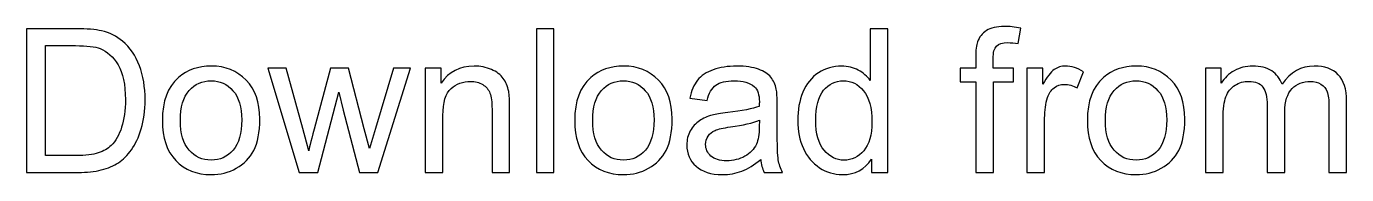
# Model space of a CAD drawing. Header units: millimetres. Extents: x -979 to 741, y -242 to 416.
# Drawn here: x -442.1 to -244.6, y -241.6 to -219.4 of the extents above; entities that cross this region are included whole.
import ezdxf

# ---------------------------------------------------------------- set-up
doc = ezdxf.new("R2010")
doc.units = ezdxf.units.MM
doc.header["$MEASUREMENT"] = 0
doc.layers.add('Layer 1', color=7, linetype='Continuous')

msp = doc.modelspace()

# ---------------------------------------------------------------- linework, layer by layer
at = {"layer": 'Layer 1', "color": 250}
for points, knots in [([(-442.1041, -241.2499), (-442.1041, -241.2499), (-442.1041, -219.7738), (-442.1041, -219.7738), (-442.1041, -219.7738), (-442.1041, -219.7738), (-434.7054, -219.7738), (-434.7054, -219.7738), (-434.7054, -219.7738), (-433.0357, -219.7738), (-431.761, -219.8737), (-430.8811, -220.0787), (-430.8811, -220.0787), (-429.6514, -220.3637), (-428.6015, -220.8786), (-427.7317, -221.6184), (-427.7317, -221.6184), (-426.5969, -222.5783), (-425.7521, -223.798), (-425.1922, -225.2878), (-425.1922, -225.2878), (-424.6273, -226.7775), (-424.3473, -228.4822), (-424.3473, -230.3969), (-424.3473, -230.3969), (-424.3473, -232.0266), (-424.5373, -233.4713), (-424.9172, -234.7311), (-424.9172, -234.7311), (-425.2971, -235.9908), (-425.7871, -237.0357), (-426.3819, -237.8605), (-426.3819, -237.8605), (-426.9818, -238.6854), (-427.6317, -239.3352), (-428.3416, -239.8052), (-428.3416, -239.8052), (-429.0465, -240.2801), (-429.9013, -240.64), (-430.9011, -240.885), (-430.9011, -240.885), (-431.906, -241.1299), (-433.0557, -241.2499), (-434.3555, -241.2499), (-434.3555, -241.2499), (-434.3555, -241.2499), (-442.1041, -241.2499), (-442.1041, -241.2499)], [0, 0, 0, 0, 0.07692308, 0.07692308, 0.07692308, 0.07692308, 0.15384615, 0.15384615, 0.15384615, 0.15384615, 0.23076923, 0.23076923, 0.23076923, 0.23076923, 0.30769231, 0.30769231, 0.30769231, 0.30769231, 0.38461538, 0.38461538, 0.38461538, 0.38461538, 0.46153846, 0.46153846, 0.46153846, 0.46153846, 0.53846154, 0.53846154, 0.53846154, 0.53846154, 0.61538462, 0.61538462, 0.61538462, 0.61538462, 0.69230769, 0.69230769, 0.69230769, 0.69230769, 0.76923077, 0.76923077, 0.76923077, 0.76923077, 0.84615385, 0.84615385, 0.84615385, 0.84615385, 1, 1, 1, 1]), ([(-365.8078, -241.2499), (-365.8078, -241.2499), (-365.8078, -219.7738), (-365.8078, -219.7738), (-365.8078, -219.7738), (-365.8078, -219.7738), (-363.1683, -219.7738), (-363.1683, -219.7738), (-363.1683, -219.7738), (-363.1683, -219.7738), (-363.1683, -241.2499), (-363.1683, -241.2499), (-363.1683, -241.2499), (-363.1683, -241.2499), (-365.8078, -241.2499), (-365.8078, -241.2499)], [0, 0, 0, 0, 0.2, 0.2, 0.2, 0.2, 0.4, 0.4, 0.4, 0.4, 0.6, 0.6, 0.6, 0.6, 1, 1, 1, 1]), ([(-315.6719, -241.2499), (-315.6719, -241.2499), (-315.6719, -239.2753), (-315.6719, -239.2753), (-315.6719, -239.2753), (-316.6567, -240.81), (-318.1064, -241.5798), (-320.0211, -241.5798), (-320.0211, -241.5798), (-321.2609, -241.5798), (-322.4007, -241.2399), (-323.4355, -240.555), (-323.4355, -240.555), (-324.4753, -239.8751), (-325.2801, -238.9203), (-325.855, -237.7005), (-325.855, -237.7005), (-326.4249, -236.4758), (-326.7099, -235.071), (-326.7099, -233.4813), (-326.7099, -233.4813), (-326.7099, -231.9316), (-326.4499, -230.5268), (-325.935, -229.2621), (-325.935, -229.2621), (-325.4151, -228.0023), (-324.6403, -227.0325), (-323.6054, -226.3626), (-323.6054, -226.3626), (-322.5756, -225.6877), (-321.4158, -225.3528), (-320.1411, -225.3528), (-320.1411, -225.3528), (-319.2012, -225.3528), (-318.3664, -225.5527), (-317.6365, -225.9477), (-317.6365, -225.9477), (-316.9066, -226.3426), (-316.3117, -226.8625), (-315.8518, -227.4974), (-315.8518, -227.4974), (-315.8518, -227.4974), (-315.8518, -219.7738), (-315.8518, -219.7738), (-315.8518, -219.7738), (-315.8518, -219.7738), (-313.2123, -219.7738), (-313.2123, -219.7738), (-313.2123, -219.7738), (-313.2123, -219.7738), (-313.2123, -241.2499), (-313.2123, -241.2499), (-313.2123, -241.2499), (-313.2123, -241.2499), (-315.6719, -241.2499), (-315.6719, -241.2499)], [0, 0, 0, 0, 0.06666667, 0.06666667, 0.06666667, 0.06666667, 0.13333333, 0.13333333, 0.13333333, 0.13333333, 0.2, 0.2, 0.2, 0.2, 0.26666667, 0.26666667, 0.26666667, 0.26666667, 0.33333333, 0.33333333, 0.33333333, 0.33333333, 0.4, 0.4, 0.4, 0.4, 0.46666667, 0.46666667, 0.46666667, 0.46666667, 0.53333333, 0.53333333, 0.53333333, 0.53333333, 0.6, 0.6, 0.6, 0.6, 0.66666667, 0.66666667, 0.66666667, 0.66666667, 0.73333333, 0.73333333, 0.73333333, 0.73333333, 0.8, 0.8, 0.8, 0.8, 0.86666667, 0.86666667, 0.86666667, 0.86666667, 1, 1, 1, 1]), ([(-300.0747, -241.2499), (-300.0747, -241.2499), (-300.0747, -227.7223), (-300.0747, -227.7223), (-300.0747, -227.7223), (-300.0747, -227.7223), (-302.4142, -227.7223), (-302.4142, -227.7223), (-302.4142, -227.7223), (-302.4142, -227.7223), (-302.4142, -225.6827), (-302.4142, -225.6827), (-302.4142, -225.6827), (-302.4142, -225.6827), (-300.0747, -225.6827), (-300.0747, -225.6827), (-300.0747, -225.6827), (-300.0747, -225.6827), (-300.0747, -224.033), (-300.0747, -224.033), (-300.0747, -224.033), (-300.0747, -222.9882), (-299.9847, -222.2133), (-299.7997, -221.7084), (-299.7997, -221.7084), (-299.5448, -221.0285), (-299.1048, -220.4736), (-298.465, -220.0487), (-298.465, -220.0487), (-297.8301, -219.6238), (-296.9352, -219.4138), (-295.7854, -219.4138), (-295.7854, -219.4138), (-295.0406, -219.4138), (-294.2207, -219.5038), (-293.3209, -219.6788), (-293.3209, -219.6788), (-293.3209, -219.6788), (-293.7158, -221.9884), (-293.7158, -221.9884), (-293.7158, -221.9884), (-294.2657, -221.8934), (-294.7806, -221.8434), (-295.2705, -221.8434), (-295.2705, -221.8434), (-296.0704, -221.8434), (-296.6353, -222.0134), (-296.9702, -222.3533), (-296.9702, -222.3533), (-297.3002, -222.6932), (-297.4651, -223.3281), (-297.4651, -224.258), (-297.4651, -224.258), (-297.4651, -224.258), (-297.4651, -225.6827), (-297.4651, -225.6827), (-297.4651, -225.6827), (-297.4651, -225.6827), (-294.4357, -225.6827), (-294.4357, -225.6827), (-294.4357, -225.6827), (-294.4357, -225.6827), (-294.4357, -227.7223), (-294.4357, -227.7223), (-294.4357, -227.7223), (-294.4357, -227.7223), (-297.4351, -227.7223), (-297.4351, -227.7223), (-297.4351, -227.7223), (-297.4351, -227.7223), (-297.4351, -241.2499), (-297.4351, -241.2499), (-297.4351, -241.2499), (-297.4351, -241.2499), (-300.0747, -241.2499), (-300.0747, -241.2499)], [0, 0, 0, 0, 0.05, 0.05, 0.05, 0.05, 0.1, 0.1, 0.1, 0.1, 0.15, 0.15, 0.15, 0.15, 0.2, 0.2, 0.2, 0.2, 0.25, 0.25, 0.25, 0.25, 0.3, 0.3, 0.3, 0.3, 0.35, 0.35, 0.35, 0.35, 0.4, 0.4, 0.4, 0.4, 0.45, 0.45, 0.45, 0.45, 0.5, 0.5, 0.5, 0.5, 0.55, 0.55, 0.55, 0.55, 0.6, 0.6, 0.6, 0.6, 0.65, 0.65, 0.65, 0.65, 0.7, 0.7, 0.7, 0.7, 0.75, 0.75, 0.75, 0.75, 0.8, 0.8, 0.8, 0.8, 0.85, 0.85, 0.85, 0.85, 0.9, 0.9, 0.9, 0.9, 1, 1, 1, 1]), ([(-439.2546, -238.7304), (-439.2546, -238.7304), (-434.6755, -238.7304), (-434.6755, -238.7304), (-434.6755, -238.7304), (-433.2607, -238.7304), (-432.1509, -238.6004), (-431.3461, -238.3354), (-431.3461, -238.3354), (-430.5412, -238.0705), (-429.9013, -237.7005), (-429.4214, -237.2206), (-429.4214, -237.2206), (-428.7515, -236.5457), (-428.2266, -235.6359), (-427.8517, -234.4961), (-427.8517, -234.4961), (-427.4767, -233.3563), (-427.2868, -231.9766), (-427.2868, -230.3519), (-427.2868, -230.3519), (-427.2868, -228.1023), (-427.6567, -226.3726), (-428.3916, -225.1628), (-428.3916, -225.1628), (-429.1265, -223.953), (-430.0213, -223.1432), (-431.0761, -222.7332), (-431.0761, -222.7332), (-431.836, -222.4383), (-433.0607, -222.2933), (-434.7504, -222.2933), (-434.7504, -222.2933), (-434.7504, -222.2933), (-439.2546, -222.2933), (-439.2546, -222.2933), (-439.2546, -222.2933), (-439.2546, -222.2933), (-439.2546, -238.7304), (-439.2546, -238.7304)], [0, 0, 0, 0, 0.09090909, 0.09090909, 0.09090909, 0.09090909, 0.18181818, 0.18181818, 0.18181818, 0.18181818, 0.27272727, 0.27272727, 0.27272727, 0.27272727, 0.36363636, 0.36363636, 0.36363636, 0.36363636, 0.45454545, 0.45454545, 0.45454545, 0.45454545, 0.54545455, 0.54545455, 0.54545455, 0.54545455, 0.63636364, 0.63636364, 0.63636364, 0.63636364, 0.72727273, 0.72727273, 0.72727273, 0.72727273, 0.81818182, 0.81818182, 0.81818182, 0.81818182, 1, 1, 1, 1]), ([(-421.7628, -233.4663), (-421.7628, -230.5918), (-420.9629, -228.4622), (-419.3582, -227.0775), (-419.3582, -227.0775), (-418.0235, -225.9277), (-416.3887, -225.3528), (-414.4641, -225.3528), (-414.4641, -225.3528), (-412.3295, -225.3528), (-410.5798, -226.0526), (-409.22, -227.4524), (-409.22, -227.4524), (-407.8653, -228.8471), (-407.1854, -230.7818), (-407.1854, -233.2463), (-407.1854, -233.2463), (-407.1854, -235.246), (-407.4853, -236.8157), (-408.0852, -237.9605), (-408.0852, -237.9605), (-408.6851, -239.1053), (-409.56, -239.9951), (-410.7098, -240.63), (-410.7098, -240.63), (-411.8546, -241.2649), (-413.1093, -241.5798), (-414.4641, -241.5798), (-414.4641, -241.5798), (-416.6437, -241.5798), (-418.4034, -240.885), (-419.7481, -239.4902), (-419.7481, -239.4902), (-421.0929, -238.0955), (-421.7628, -236.0858), (-421.7628, -233.4663)], [0, 0, 0, 0, 0.1, 0.1, 0.1, 0.1, 0.2, 0.2, 0.2, 0.2, 0.3, 0.3, 0.3, 0.3, 0.4, 0.4, 0.4, 0.4, 0.5, 0.5, 0.5, 0.5, 0.6, 0.6, 0.6, 0.6, 0.7, 0.7, 0.7, 0.7, 0.8, 0.8, 0.8, 0.8, 1, 1, 1, 1]), ([(-401.2915, -241.2499), (-401.2915, -241.2499), (-405.9956, -225.6827), (-405.9956, -225.6827), (-405.9956, -225.6827), (-405.9956, -225.6827), (-403.2361, -225.6827), (-403.2361, -225.6827), (-403.2361, -225.6827), (-403.2361, -225.6827), (-400.7516, -234.6661), (-400.7516, -234.6661), (-400.7516, -234.6661), (-400.7516, -234.6661), (-399.8717, -238.0105), (-399.8717, -238.0105), (-399.8717, -238.0105), (-399.8367, -237.8455), (-399.5668, -236.7757), (-399.0669, -234.8011), (-399.0669, -234.8011), (-399.0669, -234.8011), (-396.6023, -225.6827), (-396.6023, -225.6827), (-396.6023, -225.6827), (-396.6023, -225.6827), (-393.8978, -225.6827), (-393.8978, -225.6827), (-393.8978, -225.6827), (-393.8978, -225.6827), (-391.5532, -234.7211), (-391.5532, -234.7211), (-391.5532, -234.7211), (-391.5532, -234.7211), (-390.7884, -237.6855), (-390.7884, -237.6855), (-390.7884, -237.6855), (-390.7884, -237.6855), (-389.8935, -234.6811), (-389.8935, -234.6811), (-389.8935, -234.6811), (-389.8935, -234.6811), (-387.204, -225.6827), (-387.204, -225.6827), (-387.204, -225.6827), (-387.204, -225.6827), (-384.6395, -225.6827), (-384.6395, -225.6827), (-384.6395, -225.6827), (-384.6395, -225.6827), (-389.5236, -241.2499), (-389.5236, -241.2499), (-389.5236, -241.2499), (-389.5236, -241.2499), (-392.2531, -241.2499), (-392.2531, -241.2499), (-392.2531, -241.2499), (-392.2531, -241.2499), (-394.7226, -231.9366), (-394.7226, -231.9366), (-394.7226, -231.9366), (-394.7226, -231.9366), (-395.3475, -229.2721), (-395.3475, -229.2721), (-395.3475, -229.2721), (-395.3475, -229.2721), (-398.497, -241.2499), (-398.497, -241.2499), (-398.497, -241.2499), (-398.497, -241.2499), (-401.2915, -241.2499), (-401.2915, -241.2499)], [0, 0, 0, 0, 0.05263158, 0.05263158, 0.05263158, 0.05263158, 0.10526316, 0.10526316, 0.10526316, 0.10526316, 0.15789474, 0.15789474, 0.15789474, 0.15789474, 0.21052632, 0.21052632, 0.21052632, 0.21052632, 0.26315789, 0.26315789, 0.26315789, 0.26315789, 0.31578947, 0.31578947, 0.31578947, 0.31578947, 0.36842105, 0.36842105, 0.36842105, 0.36842105, 0.42105263, 0.42105263, 0.42105263, 0.42105263, 0.47368421, 0.47368421, 0.47368421, 0.47368421, 0.52631579, 0.52631579, 0.52631579, 0.52631579, 0.57894737, 0.57894737, 0.57894737, 0.57894737, 0.63157895, 0.63157895, 0.63157895, 0.63157895, 0.68421053, 0.68421053, 0.68421053, 0.68421053, 0.73684211, 0.73684211, 0.73684211, 0.73684211, 0.78947368, 0.78947368, 0.78947368, 0.78947368, 0.84210526, 0.84210526, 0.84210526, 0.84210526, 0.89473684, 0.89473684, 0.89473684, 0.89473684, 1, 1, 1, 1]), ([(-382.4299, -241.2499), (-382.4299, -241.2499), (-382.4299, -225.6827), (-382.4299, -225.6827), (-382.4299, -225.6827), (-382.4299, -225.6827), (-380.0603, -225.6827), (-380.0603, -225.6827), (-380.0603, -225.6827), (-380.0603, -225.6827), (-380.0603, -227.8923), (-380.0603, -227.8923), (-380.0603, -227.8923), (-378.9205, -226.1976), (-377.2708, -225.3528), (-375.1162, -225.3528), (-375.1162, -225.3528), (-374.1763, -225.3528), (-373.3165, -225.5227), (-372.5316, -225.8577), (-372.5316, -225.8577), (-371.7468, -226.1926), (-371.1569, -226.6375), (-370.767, -227.1824), (-370.767, -227.1824), (-370.377, -227.7273), (-370.1021, -228.3772), (-369.9471, -229.1271), (-369.9471, -229.1271), (-369.8521, -229.617), (-369.8021, -230.4718), (-369.8021, -231.6916), (-369.8021, -231.6916), (-369.8021, -231.6916), (-369.8021, -241.2499), (-369.8021, -241.2499), (-369.8021, -241.2499), (-369.8021, -241.2499), (-372.4417, -241.2499), (-372.4417, -241.2499), (-372.4417, -241.2499), (-372.4417, -241.2499), (-372.4417, -231.7916), (-372.4417, -231.7916), (-372.4417, -231.7916), (-372.4417, -230.7168), (-372.5416, -229.9119), (-372.7466, -229.382), (-372.7466, -229.382), (-372.9516, -228.8521), (-373.3165, -228.4272), (-373.8364, -228.1073), (-373.8364, -228.1073), (-374.3563, -227.7923), (-374.9712, -227.6324), (-375.6711, -227.6324), (-375.6711, -227.6324), (-376.7909, -227.6324), (-377.7557, -227.9873), (-378.5706, -228.7022), (-378.5706, -228.7022), (-379.3854, -229.412), (-379.7903, -230.7668), (-379.7903, -232.7564), (-379.7903, -232.7564), (-379.7903, -232.7564), (-379.7903, -241.2499), (-379.7903, -241.2499), (-379.7903, -241.2499), (-379.7903, -241.2499), (-382.4299, -241.2499), (-382.4299, -241.2499)], [0, 0, 0, 0, 0.05263158, 0.05263158, 0.05263158, 0.05263158, 0.10526316, 0.10526316, 0.10526316, 0.10526316, 0.15789474, 0.15789474, 0.15789474, 0.15789474, 0.21052632, 0.21052632, 0.21052632, 0.21052632, 0.26315789, 0.26315789, 0.26315789, 0.26315789, 0.31578947, 0.31578947, 0.31578947, 0.31578947, 0.36842105, 0.36842105, 0.36842105, 0.36842105, 0.42105263, 0.42105263, 0.42105263, 0.42105263, 0.47368421, 0.47368421, 0.47368421, 0.47368421, 0.52631579, 0.52631579, 0.52631579, 0.52631579, 0.57894737, 0.57894737, 0.57894737, 0.57894737, 0.63157895, 0.63157895, 0.63157895, 0.63157895, 0.68421053, 0.68421053, 0.68421053, 0.68421053, 0.73684211, 0.73684211, 0.73684211, 0.73684211, 0.78947368, 0.78947368, 0.78947368, 0.78947368, 0.84210526, 0.84210526, 0.84210526, 0.84210526, 0.89473684, 0.89473684, 0.89473684, 0.89473684, 1, 1, 1, 1]), ([(-360.0739, -233.4663), (-360.0739, -230.5918), (-359.274, -228.4622), (-357.6693, -227.0775), (-357.6693, -227.0775), (-356.3346, -225.9277), (-354.6998, -225.3528), (-352.7752, -225.3528), (-352.7752, -225.3528), (-350.6406, -225.3528), (-348.8909, -226.0526), (-347.5311, -227.4524), (-347.5311, -227.4524), (-346.1764, -228.8471), (-345.4965, -230.7818), (-345.4965, -233.2463), (-345.4965, -233.2463), (-345.4965, -235.246), (-345.7964, -236.8157), (-346.3963, -237.9605), (-346.3963, -237.9605), (-346.9962, -239.1053), (-347.8711, -239.9951), (-349.0209, -240.63), (-349.0209, -240.63), (-350.1657, -241.2649), (-351.4204, -241.5798), (-352.7752, -241.5798), (-352.7752, -241.5798), (-354.9548, -241.5798), (-356.7145, -240.885), (-358.0592, -239.4902), (-358.0592, -239.4902), (-359.404, -238.0955), (-360.0739, -236.0858), (-360.0739, -233.4663)], [0, 0, 0, 0, 0.1, 0.1, 0.1, 0.1, 0.2, 0.2, 0.2, 0.2, 0.3, 0.3, 0.3, 0.3, 0.4, 0.4, 0.4, 0.4, 0.5, 0.5, 0.5, 0.5, 0.6, 0.6, 0.6, 0.6, 0.7, 0.7, 0.7, 0.7, 0.8, 0.8, 0.8, 0.8, 1, 1, 1, 1]), ([(-332.2339, -239.3003), (-333.2137, -240.1351), (-334.1585, -240.72), (-335.0634, -241.0649), (-335.0634, -241.0649), (-335.9682, -241.4099), (-336.938, -241.5798), (-337.9779, -241.5798), (-337.9779, -241.5798), (-339.6875, -241.5798), (-341.0023, -241.1649), (-341.9221, -240.3301), (-341.9221, -240.3301), (-342.842, -239.5002), (-343.3019, -238.4354), (-343.3019, -237.1406), (-343.3019, -237.1406), (-343.3019, -236.3808), (-343.1269, -235.6859), (-342.782, -235.056), (-342.782, -235.056), (-342.4321, -234.4261), (-341.9771, -233.9262), (-341.4172, -233.5463), (-341.4172, -233.5463), (-340.8523, -233.1664), (-340.2224, -232.8764), (-339.5176, -232.6814), (-339.5176, -232.6814), (-338.9977, -232.5465), (-338.2128, -232.4165), (-337.168, -232.2865), (-337.168, -232.2865), (-335.0384, -232.0366), (-333.4637, -231.7316), (-332.4588, -231.3817), (-332.4588, -231.3817), (-332.4488, -231.0217), (-332.4438, -230.7918), (-332.4438, -230.6968), (-332.4438, -230.6968), (-332.4438, -229.627), (-332.6938, -228.8721), (-333.1937, -228.4322), (-333.1937, -228.4322), (-333.8686, -227.8373), (-334.8734, -227.5424), (-336.2032, -227.5424), (-336.2032, -227.5424), (-337.4479, -227.5424), (-338.3678, -227.7623), (-338.9577, -228.1972), (-338.9577, -228.1972), (-339.5526, -228.6322), (-339.9875, -229.402), (-340.2724, -230.5118), (-340.2724, -230.5118), (-340.2724, -230.5118), (-342.852, -230.1519), (-342.852, -230.1519), (-342.852, -230.1519), (-342.617, -229.0471), (-342.2321, -228.1523), (-341.6922, -227.4724), (-341.6922, -227.4724), (-341.1523, -226.7925), (-340.3724, -226.2726), (-339.3526, -225.9027), (-339.3526, -225.9027), (-338.3378, -225.5377), (-337.153, -225.3528), (-335.8132, -225.3528), (-335.8132, -225.3528), (-334.4835, -225.3528), (-333.3987, -225.5077), (-332.5638, -225.8227), (-332.5638, -225.8227), (-331.734, -226.1376), (-331.1191, -226.5276), (-330.7292, -227.0025), (-330.7292, -227.0025), (-330.3392, -227.4774), (-330.0643, -228.0773), (-329.9043, -228.8021), (-329.9043, -228.8021), (-329.8193, -229.2521), (-329.7743, -230.0619), (-329.7743, -231.2267), (-329.7743, -231.2267), (-329.7743, -231.2267), (-329.7743, -234.7261), (-329.7743, -234.7261), (-329.7743, -234.7261), (-329.7743, -237.1706), (-329.7193, -238.7154), (-329.6094, -239.3702), (-329.6094, -239.3702), (-329.5044, -240.0251), (-329.2844, -240.65), (-328.9645, -241.2499), (-328.9645, -241.2499), (-328.9645, -241.2499), (-331.724, -241.2499), (-331.724, -241.2499), (-331.724, -241.2499), (-331.9889, -240.695), (-332.1589, -240.0451), (-332.2339, -239.3003)], [0, 0, 0, 0, 0.03571429, 0.03571429, 0.03571429, 0.03571429, 0.07142857, 0.07142857, 0.07142857, 0.07142857, 0.10714286, 0.10714286, 0.10714286, 0.10714286, 0.14285714, 0.14285714, 0.14285714, 0.14285714, 0.17857143, 0.17857143, 0.17857143, 0.17857143, 0.21428571, 0.21428571, 0.21428571, 0.21428571, 0.25, 0.25, 0.25, 0.25, 0.28571429, 0.28571429, 0.28571429, 0.28571429, 0.32142857, 0.32142857, 0.32142857, 0.32142857, 0.35714286, 0.35714286, 0.35714286, 0.35714286, 0.39285714, 0.39285714, 0.39285714, 0.39285714, 0.42857143, 0.42857143, 0.42857143, 0.42857143, 0.46428571, 0.46428571, 0.46428571, 0.46428571, 0.5, 0.5, 0.5, 0.5, 0.53571429, 0.53571429, 0.53571429, 0.53571429, 0.57142857, 0.57142857, 0.57142857, 0.57142857, 0.60714286, 0.60714286, 0.60714286, 0.60714286, 0.64285714, 0.64285714, 0.64285714, 0.64285714, 0.67857143, 0.67857143, 0.67857143, 0.67857143, 0.71428571, 0.71428571, 0.71428571, 0.71428571, 0.75, 0.75, 0.75, 0.75, 0.78571429, 0.78571429, 0.78571429, 0.78571429, 0.82142857, 0.82142857, 0.82142857, 0.82142857, 0.85714286, 0.85714286, 0.85714286, 0.85714286, 0.89285714, 0.89285714, 0.89285714, 0.89285714, 0.92857143, 0.92857143, 0.92857143, 0.92857143, 1, 1, 1, 1]), ([(-292.4011, -241.2499), (-292.4011, -241.2499), (-292.4011, -225.6827), (-292.4011, -225.6827), (-292.4011, -225.6827), (-292.4011, -225.6827), (-290.0315, -225.6827), (-290.0315, -225.6827), (-290.0315, -225.6827), (-290.0315, -225.6827), (-290.0315, -228.0673), (-290.0315, -228.0673), (-290.0315, -228.0673), (-289.4266, -226.9625), (-288.8667, -226.2326), (-288.3518, -225.8827), (-288.3518, -225.8827), (-287.8369, -225.5277), (-287.272, -225.3528), (-286.6571, -225.3528), (-286.6571, -225.3528), (-285.7672, -225.3528), (-284.8624, -225.6327), (-283.9426, -226.1876), (-283.9426, -226.1876), (-283.9426, -226.1876), (-284.8824, -228.6222), (-284.8824, -228.6222), (-284.8824, -228.6222), (-285.5223, -228.2622), (-286.1622, -228.0823), (-286.8021, -228.0823), (-286.8021, -228.0823), (-287.377, -228.0823), (-287.8919, -228.2572), (-288.3468, -228.6022), (-288.3468, -228.6022), (-288.8017, -228.9471), (-289.1266, -229.427), (-289.3216, -230.0419), (-289.3216, -230.0419), (-289.6166, -230.9767), (-289.7615, -232.0016), (-289.7615, -233.1164), (-289.7615, -233.1164), (-289.7615, -233.1164), (-289.7615, -241.2499), (-289.7615, -241.2499), (-289.7615, -241.2499), (-289.7615, -241.2499), (-292.4011, -241.2499), (-292.4011, -241.2499)], [0, 0, 0, 0, 0.07142857, 0.07142857, 0.07142857, 0.07142857, 0.14285714, 0.14285714, 0.14285714, 0.14285714, 0.21428571, 0.21428571, 0.21428571, 0.21428571, 0.28571429, 0.28571429, 0.28571429, 0.28571429, 0.35714286, 0.35714286, 0.35714286, 0.35714286, 0.42857143, 0.42857143, 0.42857143, 0.42857143, 0.5, 0.5, 0.5, 0.5, 0.57142857, 0.57142857, 0.57142857, 0.57142857, 0.64285714, 0.64285714, 0.64285714, 0.64285714, 0.71428571, 0.71428571, 0.71428571, 0.71428571, 0.78571429, 0.78571429, 0.78571429, 0.78571429, 0.85714286, 0.85714286, 0.85714286, 0.85714286, 1, 1, 1, 1]), ([(-283.3727, -233.4663), (-283.3727, -230.5918), (-282.5728, -228.4622), (-280.9681, -227.0775), (-280.9681, -227.0775), (-279.6334, -225.9277), (-277.9986, -225.3528), (-276.074, -225.3528), (-276.074, -225.3528), (-273.9394, -225.3528), (-272.1897, -226.0526), (-270.8299, -227.4524), (-270.8299, -227.4524), (-269.4752, -228.8471), (-268.7953, -230.7818), (-268.7953, -233.2463), (-268.7953, -233.2463), (-268.7953, -235.246), (-269.0952, -236.8157), (-269.6951, -237.9605), (-269.6951, -237.9605), (-270.295, -239.1053), (-271.1699, -239.9951), (-272.3197, -240.63), (-272.3197, -240.63), (-273.4645, -241.2649), (-274.7192, -241.5798), (-276.074, -241.5798), (-276.074, -241.5798), (-278.2536, -241.5798), (-280.0133, -240.885), (-281.358, -239.4902), (-281.358, -239.4902), (-282.7028, -238.0955), (-283.3727, -236.0858), (-283.3727, -233.4663)], [0, 0, 0, 0, 0.1, 0.1, 0.1, 0.1, 0.2, 0.2, 0.2, 0.2, 0.3, 0.3, 0.3, 0.3, 0.4, 0.4, 0.4, 0.4, 0.5, 0.5, 0.5, 0.5, 0.6, 0.6, 0.6, 0.6, 0.7, 0.7, 0.7, 0.7, 0.8, 0.8, 0.8, 0.8, 1, 1, 1, 1]), ([(-265.7009, -241.2499), (-265.7009, -241.2499), (-265.7009, -225.6827), (-265.7009, -225.6827), (-265.7009, -225.6827), (-265.7009, -225.6827), (-263.3313, -225.6827), (-263.3313, -225.6827), (-263.3313, -225.6827), (-263.3313, -225.6827), (-263.3313, -227.8823), (-263.3313, -227.8823), (-263.3313, -227.8823), (-262.8464, -227.1224), (-262.1965, -226.5076), (-261.3866, -226.0476), (-261.3866, -226.0476), (-260.5768, -225.5827), (-259.6569, -225.3528), (-258.6221, -225.3528), (-258.6221, -225.3528), (-257.4723, -225.3528), (-256.5275, -225.5927), (-255.7926, -226.0676), (-255.7926, -226.0676), (-255.0578, -226.5475), (-254.5379, -227.2124), (-254.2379, -228.0723), (-254.2379, -228.0723), (-252.9981, -226.2576), (-251.3934, -225.3528), (-249.4138, -225.3528), (-249.4138, -225.3528), (-247.8641, -225.3528), (-246.6693, -225.7777), (-245.8394, -226.6325), (-245.8394, -226.6325), (-245.0046, -227.4874), (-244.5847, -228.8021), (-244.5847, -230.5768), (-244.5847, -230.5768), (-244.5847, -230.5768), (-244.5847, -241.2499), (-244.5847, -241.2499), (-244.5847, -241.2499), (-244.5847, -241.2499), (-247.2242, -241.2499), (-247.2242, -241.2499), (-247.2242, -241.2499), (-247.2242, -241.2499), (-247.2242, -231.4517), (-247.2242, -231.4517), (-247.2242, -231.4517), (-247.2242, -230.4019), (-247.3142, -229.642), (-247.4841, -229.1771), (-247.4841, -229.1771), (-247.6541, -228.7122), (-247.964, -228.3422), (-248.419, -228.0573), (-248.419, -228.0573), (-248.8689, -227.7723), (-249.3988, -227.6324), (-250.0037, -227.6324), (-250.0037, -227.6324), (-251.1035, -227.6324), (-252.0133, -227.9973), (-252.7382, -228.7222), (-252.7382, -228.7222), (-253.4631, -229.452), (-253.823, -230.6168), (-253.823, -232.2165), (-253.823, -232.2165), (-253.823, -232.2165), (-253.823, -241.2499), (-253.823, -241.2499), (-253.823, -241.2499), (-253.823, -241.2499), (-256.4625, -241.2499), (-256.4625, -241.2499), (-256.4625, -241.2499), (-256.4625, -241.2499), (-256.4625, -231.1467), (-256.4625, -231.1467), (-256.4625, -231.1467), (-256.4625, -229.9769), (-256.6775, -229.0971), (-257.1074, -228.5122), (-257.1074, -228.5122), (-257.5373, -227.9273), (-258.2422, -227.6324), (-259.217, -227.6324), (-259.217, -227.6324), (-259.9569, -227.6324), (-260.6418, -227.8273), (-261.2717, -228.2172), (-261.2717, -228.2172), (-261.9015, -228.6072), (-262.3565, -229.1771), (-262.6414, -229.9319), (-262.6414, -229.9319), (-262.9214, -230.6818), (-263.0613, -231.7666), (-263.0613, -233.1814), (-263.0613, -233.1814), (-263.0613, -233.1814), (-263.0613, -241.2499), (-263.0613, -241.2499), (-263.0613, -241.2499), (-263.0613, -241.2499), (-265.7009, -241.2499), (-265.7009, -241.2499)], [0, 0, 0, 0, 0.03448276, 0.03448276, 0.03448276, 0.03448276, 0.06896552, 0.06896552, 0.06896552, 0.06896552, 0.10344828, 0.10344828, 0.10344828, 0.10344828, 0.13793103, 0.13793103, 0.13793103, 0.13793103, 0.17241379, 0.17241379, 0.17241379, 0.17241379, 0.20689655, 0.20689655, 0.20689655, 0.20689655, 0.24137931, 0.24137931, 0.24137931, 0.24137931, 0.27586207, 0.27586207, 0.27586207, 0.27586207, 0.31034483, 0.31034483, 0.31034483, 0.31034483, 0.34482759, 0.34482759, 0.34482759, 0.34482759, 0.37931034, 0.37931034, 0.37931034, 0.37931034, 0.4137931, 0.4137931, 0.4137931, 0.4137931, 0.44827586, 0.44827586, 0.44827586, 0.44827586, 0.48275862, 0.48275862, 0.48275862, 0.48275862, 0.51724138, 0.51724138, 0.51724138, 0.51724138, 0.55172414, 0.55172414, 0.55172414, 0.55172414, 0.5862069, 0.5862069, 0.5862069, 0.5862069, 0.62068966, 0.62068966, 0.62068966, 0.62068966, 0.65517241, 0.65517241, 0.65517241, 0.65517241, 0.68965517, 0.68965517, 0.68965517, 0.68965517, 0.72413793, 0.72413793, 0.72413793, 0.72413793, 0.75862069, 0.75862069, 0.75862069, 0.75862069, 0.79310345, 0.79310345, 0.79310345, 0.79310345, 0.82758621, 0.82758621, 0.82758621, 0.82758621, 0.86206897, 0.86206897, 0.86206897, 0.86206897, 0.89655172, 0.89655172, 0.89655172, 0.89655172, 0.93103448, 0.93103448, 0.93103448, 0.93103448, 1, 1, 1, 1]), ([(-419.0633, -233.4713), (-419.0633, -235.4609), (-418.6283, -236.9507), (-417.7585, -237.9355), (-417.7585, -237.9355), (-416.8837, -238.9253), (-415.7889, -239.4202), (-414.4641, -239.4202), (-414.4641, -239.4202), (-413.1543, -239.4202), (-412.0645, -238.9253), (-411.1897, -237.9305), (-411.1897, -237.9305), (-410.3198, -236.9357), (-409.8849, -235.4209), (-409.8849, -233.3863), (-409.8849, -233.3863), (-409.8849, -231.4667), (-410.3248, -230.0119), (-411.1997, -229.0271), (-411.1997, -229.0271), (-412.0745, -228.0373), (-413.1643, -227.5424), (-414.4641, -227.5424), (-414.4641, -227.5424), (-415.7889, -227.5424), (-416.8837, -228.0323), (-417.7585, -229.0171), (-417.7585, -229.0171), (-418.6283, -230.0019), (-419.0633, -231.4867), (-419.0633, -233.4713)], [0, 0, 0, 0, 0.11111111, 0.11111111, 0.11111111, 0.11111111, 0.22222222, 0.22222222, 0.22222222, 0.22222222, 0.33333333, 0.33333333, 0.33333333, 0.33333333, 0.44444444, 0.44444444, 0.44444444, 0.44444444, 0.55555556, 0.55555556, 0.55555556, 0.55555556, 0.66666667, 0.66666667, 0.66666667, 0.66666667, 0.77777778, 0.77777778, 0.77777778, 0.77777778, 1, 1, 1, 1]), ([(-357.3744, -233.4713), (-357.3744, -235.4609), (-356.9394, -236.9507), (-356.0696, -237.9355), (-356.0696, -237.9355), (-355.1948, -238.9253), (-354.1, -239.4202), (-352.7752, -239.4202), (-352.7752, -239.4202), (-351.4654, -239.4202), (-350.3756, -238.9253), (-349.5008, -237.9305), (-349.5008, -237.9305), (-348.6309, -236.9357), (-348.196, -235.4209), (-348.196, -233.3863), (-348.196, -233.3863), (-348.196, -231.4667), (-348.6359, -230.0119), (-349.5108, -229.0271), (-349.5108, -229.0271), (-350.3856, -228.0373), (-351.4754, -227.5424), (-352.7752, -227.5424), (-352.7752, -227.5424), (-354.1, -227.5424), (-355.1948, -228.0323), (-356.0696, -229.0171), (-356.0696, -229.0171), (-356.9394, -230.0019), (-357.3744, -231.4867), (-357.3744, -233.4713)], [0, 0, 0, 0, 0.11111111, 0.11111111, 0.11111111, 0.11111111, 0.22222222, 0.22222222, 0.22222222, 0.22222222, 0.33333333, 0.33333333, 0.33333333, 0.33333333, 0.44444444, 0.44444444, 0.44444444, 0.44444444, 0.55555556, 0.55555556, 0.55555556, 0.55555556, 0.66666667, 0.66666667, 0.66666667, 0.66666667, 0.77777778, 0.77777778, 0.77777778, 0.77777778, 1, 1, 1, 1]), ([(-324.0104, -233.4863), (-324.0104, -235.4759), (-323.5904, -236.9607), (-322.7456, -237.9455), (-322.7456, -237.9455), (-321.9057, -238.9303), (-320.9109, -239.4202), (-319.7661, -239.4202), (-319.7661, -239.4202), (-318.6113, -239.4202), (-317.6315, -238.9503), (-316.8217, -238.0105), (-316.8217, -238.0105), (-316.0168, -237.0707), (-315.6119, -235.6359), (-315.6119, -233.7063), (-315.6119, -233.7063), (-315.6119, -231.5866), (-316.0218, -230.0269), (-316.8467, -229.0321), (-316.8467, -229.0321), (-317.6665, -228.0373), (-318.6813, -227.5424), (-319.8861, -227.5424), (-319.8861, -227.5424), (-321.0609, -227.5424), (-322.0407, -228.0173), (-322.8306, -228.9721), (-322.8306, -228.9721), (-323.6154, -229.9269), (-324.0104, -231.4317), (-324.0104, -233.4863)], [0, 0, 0, 0, 0.11111111, 0.11111111, 0.11111111, 0.11111111, 0.22222222, 0.22222222, 0.22222222, 0.22222222, 0.33333333, 0.33333333, 0.33333333, 0.33333333, 0.44444444, 0.44444444, 0.44444444, 0.44444444, 0.55555556, 0.55555556, 0.55555556, 0.55555556, 0.66666667, 0.66666667, 0.66666667, 0.66666667, 0.77777778, 0.77777778, 0.77777778, 0.77777778, 1, 1, 1, 1]), ([(-280.6732, -233.4713), (-280.6732, -235.4609), (-280.2382, -236.9507), (-279.3684, -237.9355), (-279.3684, -237.9355), (-278.4936, -238.9253), (-277.3988, -239.4202), (-276.074, -239.4202), (-276.074, -239.4202), (-274.7642, -239.4202), (-273.6744, -238.9253), (-272.7996, -237.9305), (-272.7996, -237.9305), (-271.9297, -236.9357), (-271.4948, -235.4209), (-271.4948, -233.3863), (-271.4948, -233.3863), (-271.4948, -231.4667), (-271.9347, -230.0119), (-272.8096, -229.0271), (-272.8096, -229.0271), (-273.6844, -228.0373), (-274.7742, -227.5424), (-276.074, -227.5424), (-276.074, -227.5424), (-277.3988, -227.5424), (-278.4936, -228.0323), (-279.3684, -229.0171), (-279.3684, -229.0171), (-280.2382, -230.0019), (-280.6732, -231.4867), (-280.6732, -233.4713)], [0, 0, 0, 0, 0.11111111, 0.11111111, 0.11111111, 0.11111111, 0.22222222, 0.22222222, 0.22222222, 0.22222222, 0.33333333, 0.33333333, 0.33333333, 0.33333333, 0.44444444, 0.44444444, 0.44444444, 0.44444444, 0.55555556, 0.55555556, 0.55555556, 0.55555556, 0.66666667, 0.66666667, 0.66666667, 0.66666667, 0.77777778, 0.77777778, 0.77777778, 0.77777778, 1, 1, 1, 1]), ([(-332.4438, -233.4513), (-333.4037, -233.8412), (-334.8434, -234.1712), (-336.7631, -234.4411), (-336.7631, -234.4411), (-337.8529, -234.5961), (-338.6227, -234.7711), (-339.0727, -234.966), (-339.0727, -234.966), (-339.5226, -235.161), (-339.8675, -235.4459), (-340.1125, -235.8159), (-340.1125, -235.8159), (-340.3574, -236.1908), (-340.4824, -236.6057), (-340.4824, -237.0657), (-340.4824, -237.0657), (-340.4824, -237.7605), (-340.2174, -238.3454), (-339.6825, -238.8103), (-339.6825, -238.8103), (-339.1476, -239.2753), (-338.3678, -239.5102), (-337.343, -239.5102), (-337.343, -239.5102), (-336.3281, -239.5102), (-335.4233, -239.2903), (-334.6285, -238.8453), (-334.6285, -238.8453), (-333.8386, -238.4054), (-333.2537, -237.8005), (-332.8838, -237.0357), (-332.8838, -237.0357), (-332.5988, -236.4408), (-332.4588, -235.5659), (-332.4588, -234.4111), (-332.4588, -234.4111), (-332.4588, -234.4111), (-332.4438, -233.4513), (-332.4438, -233.4513)], [0, 0, 0, 0, 0.09090909, 0.09090909, 0.09090909, 0.09090909, 0.18181818, 0.18181818, 0.18181818, 0.18181818, 0.27272727, 0.27272727, 0.27272727, 0.27272727, 0.36363636, 0.36363636, 0.36363636, 0.36363636, 0.45454545, 0.45454545, 0.45454545, 0.45454545, 0.54545455, 0.54545455, 0.54545455, 0.54545455, 0.63636364, 0.63636364, 0.63636364, 0.63636364, 0.72727273, 0.72727273, 0.72727273, 0.72727273, 0.81818182, 0.81818182, 0.81818182, 0.81818182, 1, 1, 1, 1])]:
    msp.add_open_spline(points, degree=3, knots=knots, dxfattribs=at)

doc.saveas('drawing.dxf')
